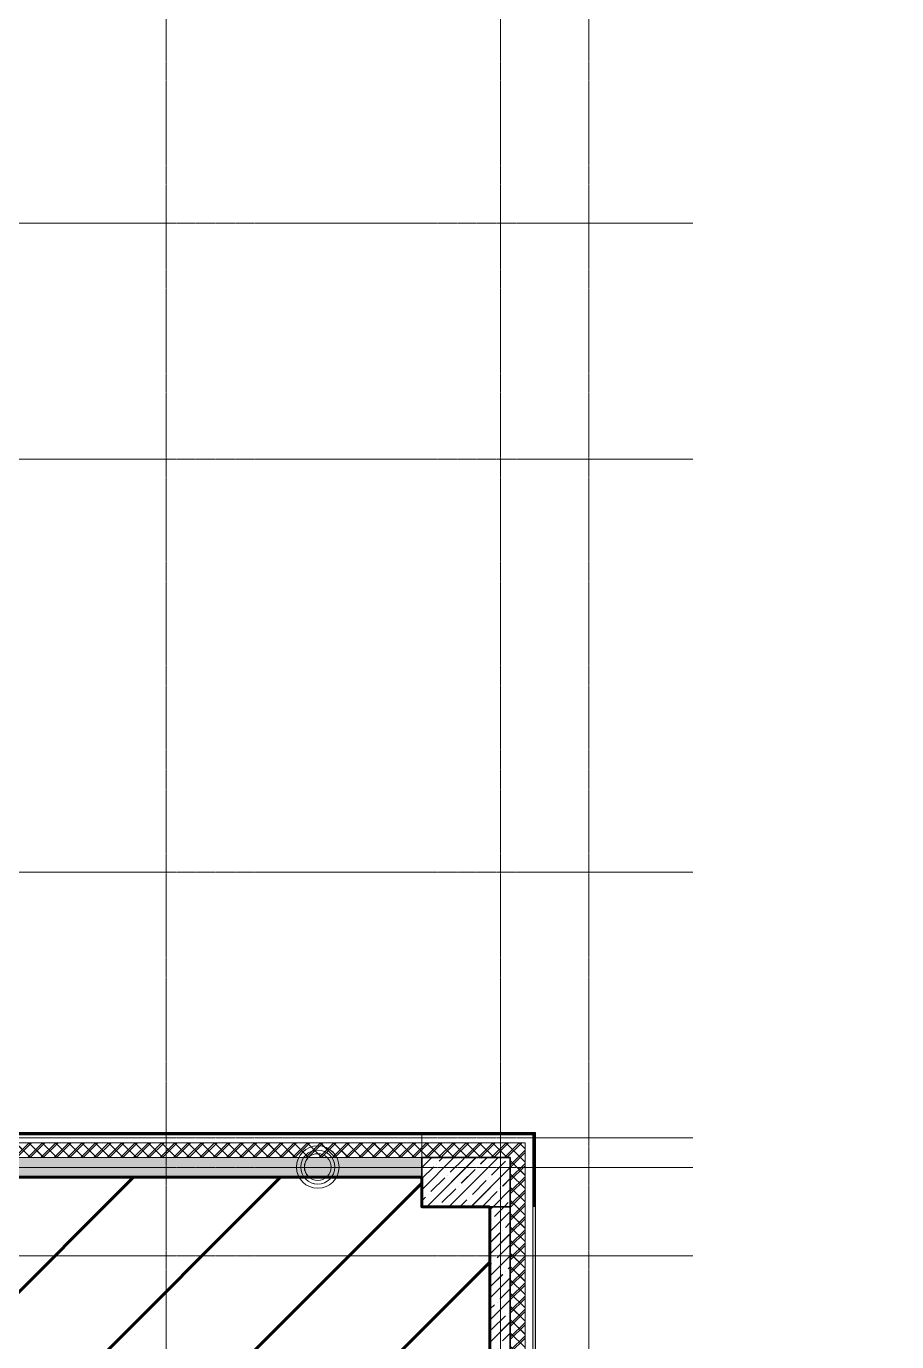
# Model space of a CAD drawing. Header units: millimetres. Extents: x 470010 to 1231400, y -134005 to 421770.
# Drawn here: x 695652 to 704503, y -68983 to -55611 of the extents above; entities that cross this region are included whole.
import ezdxf
from ezdxf.enums import TextEntityAlignment as Align

# ---------------------------------------------------------------- set-up
doc = ezdxf.new("R2010")
doc.units = ezdxf.units.MM
for name, pattern in [('CENTER2', [28.575, 19.05, -3.175, 3.175, -3.175]), ('DASHED', [19.05, 12.7, -6.35]), ('HIDDEN2', [4.7625, 3.175, -1.5875])]:
    doc.linetypes.add(name, pattern=pattern)
doc.layers.get('Defpoints').update_dxf_attribs({"color": 140})
for name, color, linetype, lineweight in [('0) шп потолок', 3, 'Continuous', 60), ('АР_Колонны', 70, 'Continuous', 30), ('АР_Стены ЖБ', 7, 'Continuous', 35), ('АР_Стены ПЕНОблок', 52, 'Continuous', 20), ('АР_Тонкая', 254, 'Continuous', 5), ('АР_Утеплитель', 31, 'Continuous', 0), ('АР_Штриховка', 8, 'Continuous', 0)]:
    doc.layers.add(name, color=color, linetype=linetype, lineweight=lineweight)
doc.layers.add('АР_Делит', color=120, linetype='Continuous', lineweight=0, plot=False)
doc.layers.add('РД_Оси_100', color=7, linetype='Continuous', lineweight=0, true_color=0x525252)
doc.styles.add('style1', font='ARIALN.TTF')

# ---------------------------------------------------------------- blocks, each defined once
blk = doc.blocks.new('СОШ_2200_АР_ОСИ_М100_28.05.24')
at = {"layer": 'АР_Делит', "color": 251, "linetype": 'DASHED', "true_color": 0x636466}
blk.add_lwpolyline([(114955, 135155), (114955, -355), (93595.036, -355), (93595.036, 13855), (94145, 13855), (94145, 68320), (66055, 68320), (66055, 13857.73), (83455, 13857.73), (83455, -355), (45245, -355), (45245, 13145), (44695, 13145), (44695, 26755), (45245, 26755), (45245, 68320), (20455, 68320), (20455, 26755), (27955, 26755), (27955, 13145), (-355, 13145), (-355, 100855)], dxfattribs=at)
at = {"layer": 'РД_Оси_100', "color": 251, "linetype": 'CENTER2', "true_color": 0x636466}
for p, q in [((24200, -6155), (24200, 139938.679)), ((27600, -6155), (27600, 139938.679)), ((29555, 36000), (-5954.958, 36000)), ((29555, 33600), (-5954.958, 33600)), ((29555, 29400), (-5954.958, 29400))]:
    blk.add_line(p, q, dxfattribs=at)
for points in [[(28500, -6155), (28500, 139938.679)], [(29555, 26700), (-5454.958, 26700), (-5954.958, 26850)], [(29555, 26400), (-5454.958, 26400), (-5954.958, 26250)], [(29555, 25500), (-5954.958, 25500)]]:
    blk.add_lwpolyline(points, dxfattribs=at)
blk = doc.blocks.new('A$C9108343f')
at = {"layer": 'АР_Штриховка', "linetype": 'Continuous', "lineweight": 0, "true_color": 0x000000}
h = blk.add_hatch(dxfattribs=at)
h.set_pattern_fill('_U', color=18, style=0, pattern_type=0)
h.set_pattern_definition([(360, (-63444.0831, -115658.2497), (2e-13, 1), [])])
h.paths.add_polyline_path([(27610, 33510), (27585, 33485), (33955, 33485), (33955, 33510)], flags=0)
h = blk.add_hatch(dxfattribs=at)
h.set_pattern_fill('_U', color=18, angle=-360, style=0, pattern_type=0)
h.set_pattern_definition([(2e-12, (-63444.0831, -115658.2497), (-3e-14, 1), [])])
h.paths.add_polyline_path([(33955, 33510), (33955, 33485), (35085, 33485), (35110, 33510)], flags=0)
h = blk.add_hatch(dxfattribs=at)
h.set_pattern_fill('_U', color=18, angle=-360, style=0, pattern_type=0)
h.set_pattern_definition([(360, (-63444.0831, -115658.2497), (4e-17, 1), [])])
h.paths.add_polyline_path([(35110, 33510), (35085, 33485), (35085, 32755), (35110, 32755)], flags=0)
h = blk.add_hatch(dxfattribs=at)
h.set_pattern_fill('ANSI37', color=18, scale=30, style=0)
h.set_pattern_definition([(45, (-63444.08, -115658.25), (-67.35192, 67.35192), []), (135, (-63444.08, -115658.25), (-67.35192, -67.35192), [])])
h.paths.add_polyline_path([(27505, 33405), (27355, 33255), (33955, 33255), (33955, 33405)], flags=0)
h = blk.add_hatch(dxfattribs=at)
h.set_pattern_fill('ANSI37', color=18, scale=30, angle=-360, style=0)
h.set_pattern_definition([(45, (-63444.08, -115658.25), (-67.35192, 67.35192), []), (135, (-63444.08, -115658.25), (-67.35192, -67.35192), [])])
h.paths.add_polyline_path([(33955, 33405), (33955, 33255), (34855, 33255), (35005, 33405)], flags=0)
h = blk.add_hatch(dxfattribs=at)
h.set_pattern_fill('ANSI37', color=18, scale=30, angle=-360, style=0)
h.set_pattern_definition([(45, (-63444.08, -115658.25), (-67.35192, 67.35192), []), (135, (-63444.08, -115658.25), (-67.35192, -67.35192), [])])
h.paths.add_polyline_path([(35005, 33405), (34855, 33255), (34855, 32755), (35005, 32755)], flags=0)
h = blk.add_hatch(dxfattribs=at)
h.set_pattern_fill('AR-CONC', color=18, style=0)
h.set_pattern_definition([(50, (-63444.08, -115658.25), (182.18467, -15.93909), [19.05, -209.55]), (355, (-63444.08, -115658.25), (-35.24342, 191.05685), [15.24, -167.64058]), (100.45144, (-63428.9, -115659.58), (146.94125, 175.11775), [16.19, -178.09024]), (46.1842, (-63444.08, -115607.45), (271.07904, -42.04233), [28.575, -314.325]), (96.63556, (-63421.5, -115610.95), (237.40413, 247.42612), [24.28502, -267.1356]), (351.18415, (-63444.08, -115607.45), (237.40413, 247.42612), [22.85997, -251.45973]), (21, (-63418.68, -115620.15), (151.61439, -102.2652), [19.05, -209.55]), (326, (-63418.68, -115620.15), (61.80203, 184.18797), [15.24, -167.64]), (71.45144, (-63406.05, -115628.67), (213.41642, 81.92277), [16.19, -178.08994]), (37.5, (-63444.08, -115658.25), (3.088603, 84.55504), [0, -165.608, 0, -170.18, 0, -168.275]), (7.5, (-63444.08, -115658.25), (66.819663, 100.180575), [0, -97.028, 0, -161.798, 0, -64.135]), (327.5, (-63500.725, -115658.25), (135.590595, -5.728744), [0, -63.5, 0, -198.12, 0, -262.89]), (317.5, (-63526.13, -115658.25), (148.12918, 25.42649), [0, -82.55, 0, -131.572, 0, -186.69])])
h.paths.add_polyline_path([(27355, 33255), (27355, 33055), (33955, 33055), (33955, 33255)], flags=0)
h = blk.add_hatch(dxfattribs=at)
h.set_pattern_fill('ANSI37', color=18, scale=30, angle=-360, style=0)
h.set_pattern_definition([(45, (-63444.08, -115658.25), (-67.35192, 67.35192), []), (135, (-63444.08, -115658.25), (-67.35192, -67.35192), [])])
h.paths.add_polyline_path([(35005, 32755), (34855, 32755), (34855, 20155), (35005, 20005)], flags=0)
h = blk.add_hatch(dxfattribs=at)
h.set_pattern_fill('_U', color=18, angle=-360, style=0, pattern_type=0)
h.set_pattern_definition([(7e-12, (-63444.0831, -115658.2497), (4e-17, 1), [])])
h.paths.add_polyline_path([(35110, 32755), (35085, 32755), (35085, 19925), (35110, 19900)], flags=0)
at = {"layer": '0) шп потолок'}
for points in [[(29475, 32155), (29475, 33055), (33955, 33055)], [(33955, 33055), (33955, 32755), (34645, 32755)], [(34645, 32755), (34645, 32155)], [(34645, 32155), (34645, 28455)]]:
    blk.add_lwpolyline(points, dxfattribs=at)
at = {"layer": 'АР_Делит', "color": 18, "true_color": 0x000000}
for radius in [216, 173, 136]:
    blk.add_circle((32897, 33158), radius, dxfattribs=at)
at = {"layer": 'АР_Колонны', "color": 18, "linetype": 'HIDDEN2', "lineweight": 25, "true_color": 0x000000}
for p, q in [((33955, 33255), (34855, 33255)), ((33955, 32755), (33955, 33255)), ((34855, 33255), (34855, 32755)), ((34855, 32755), (33955, 32755))]:
    blk.add_line(p, q, dxfattribs=at)
at = {"layer": 'АР_Колонны', "color": 18, "linetype": 'Continuous', "lineweight": 15, "true_color": 0x000000}
for p, q in [((33955, 33255), (33955, 32755)), ((34855, 33255), (33955, 33255)), ((34855, 33255), (33955, 33255)), ((33955, 33255), (33955, 32755)), ((34855, 32755), (34855, 33255)), ((34855, 32755), (34855, 33255)), ((33955, 32755), (34855, 32755)), ((33955, 32755), (34855, 32755))]:
    blk.add_line(p, q, dxfattribs=at)
at = {"layer": 'АР_Стены ЖБ', "color": 18, "linetype": 'Continuous', "lineweight": 30, "true_color": 0x000000}
for p, q in [((34855, 33255), (33955, 33255)), ((33955, 33255), (33955, 32755)), ((34855, 32755), (34855, 33255)), ((33955, 32755), (34855, 32755))]:
    blk.add_line(p, q, dxfattribs=at)
at = {"layer": 'АР_Стены ЖБ', "color": 18, "linetype": 'Continuous', "lineweight": 35, "true_color": 0x000000}
for p, q in [((34855, 32755), (34655, 32755)), ((34655, 32755), (34655, 28455)), ((34855, 28455), (34855, 32755))]:
    blk.add_line(p, q, dxfattribs=at)
at = {"layer": 'АР_Стены ПЕНОблок', "color": 18, "linetype": 'Continuous', "lineweight": 20, "true_color": 0x000000}
for p, q in [((33955, 33255), (27355, 33255)), ((33955, 33055), (33955, 33255)), ((27355, 33055), (33955, 33055))]:
    blk.add_line(p, q, dxfattribs=at)
at = {"layer": 'АР_Тонкая', "color": 18, "linetype": 'Continuous', "lineweight": 5, "true_color": 0x000000}
for p, q in [((33955, 33485), (27585, 33485)), ((27585, 33485), (33955, 33485)), ((33955, 33510), (27610, 33510)), ((33955, 33485), (33955, 33510)), ((33955, 33510), (33955, 33485)), ((35110, 33510), (33955, 33510)), ((33955, 33405), (33955, 33485)), ((33955, 33485), (33955, 33405)), ((35085, 33485), (33955, 33485)), ((33955, 33485), (35085, 33485)), ((35085, 32755), (35085, 33485)), ((35085, 33485), (35085, 32755)), ((35110, 32755), (35110, 33510)), ((27505, 33405), (33955, 33405)), ((33955, 33405), (35005, 33405)), ((35005, 33405), (35005, 32755)), ((35005, 32755), (35005, 20005)), ((35085, 19925), (35085, 32755)), ((35085, 32755), (35085, 19925)), ((35110, 19900), (35110, 32755))]:
    blk.add_line(p, q, dxfattribs=at)
at = {"layer": 'АР_Утеплитель', "color": 18, "linetype": 'Continuous', "lineweight": 0, "true_color": 0x000000}
for p, q in [((33955, 33405), (27505, 33405)), ((33955, 33255), (33955, 33405)), ((33955, 33405), (33955, 33255)), ((35005, 33405), (33955, 33405)), ((35005, 32755), (35005, 33405)), ((27355, 33255), (33955, 33255)), ((33955, 33255), (34855, 33255)), ((34855, 33255), (34855, 32755)), ((34855, 32755), (34855, 20155)), ((35005, 20005), (35005, 32755))]:
    blk.add_line(p, q, dxfattribs=at)
at = {"layer": 'АР_Штриховка', "color": 18, "linetype": 'Continuous', "lineweight": 5, "true_color": 0x000000}
for p, q in [((33955, 33153), (34057, 33255)), ((33955, 32928), (34282, 33255)), ((34006, 32755), (34506, 33255)), ((34104, 33189), (34104, 33189)), ((34132, 33218), (34169, 33255)), ((34231, 32755), (34731, 33255)), ((34244, 33105), (34385, 33246)), ((34553, 33189), (34618, 33255)), ((34665, 33077), (34806, 33218)), ((34834, 33246), (34834, 33246)), ((33955, 33041), (34076, 33161)), ((34048, 32909), (34188, 33049)), ((34216, 33077), (34216, 33077)), ((34357, 32993), (34497, 33133)), ((34455, 32755), (34855, 33155)), ((34525, 33161), (34525, 33161)), ((34637, 33049), (34637, 33049)), ((34777, 32965), (34855, 33042)), ((34160, 32797), (34300, 32937)), ((34328, 32965), (34328, 32965)), ((34469, 32881), (34609, 33021)), ((34581, 32769), (34721, 32909)), ((34680, 32755), (34855, 32930)), ((34749, 32937), (34749, 32937)), ((33955, 32816), (33992, 32853)), ((34020, 32881), (34020, 32881)), ((34132, 32769), (34132, 32769)), ((34343, 32755), (34413, 32825)), ((34441, 32853), (34441, 32853)), ((34792, 32755), (34834, 32797)), ((34655, 32730), (34680, 32755)), ((34655, 32506), (34855, 32706)), ((34665, 32628), (34665, 32628)), ((34693, 32656), (34792, 32755)), ((34777, 32516), (34777, 32516)), ((34806, 32544), (34855, 32593)), ((34655, 32393), (34749, 32488)), ((34655, 32281), (34855, 32481)), ((34721, 32235), (34855, 32369)), ((34655, 32057), (34855, 32257)), ((34655, 32169), (34665, 32179)), ((34693, 32207), (34693, 32207)), ((34806, 32095), (34806, 32095)), ((34834, 32123), (34855, 32144)), ((34655, 31944), (34777, 32067)), ((34655, 31832), (34855, 32032)), ((34749, 31814), (34855, 31920)), ((34655, 31608), (34855, 31808)), ((34655, 31720), (34693, 31758)), ((34721, 31786), (34721, 31786)), ((34655, 31383), (34855, 31583)), ((34665, 31506), (34806, 31646)), ((34834, 31674), (34834, 31674)), ((34777, 31393), (34855, 31471))]:
    blk.add_line(p, q, dxfattribs=at)
at = {"layer": 'РД_Оси_100'}
blk.add_blockref('СОШ_2200_АР_ОСИ_М100_28.05.24', (7155, 6755), dxfattribs=at)
at = {"layer": 'Defpoints', "color": 18, "true_color": 0x000000, "style": 'style1'}
for p in [(143949, 316089), (143975, 281640), (143890, 273245), (143840, 264277), (143968, 254892), (12252, 104178), (12383, 96023)]:
    blk.add_attdef('АР-ПОМЕЩЕНИЕ:НАИМЕНОВАНИЕ', text='', height=100, dxfattribs=at).set_placement(p, align=Align.MIDDLE)
at = {"layer": 'Defpoints', "color": 18, "true_color": 0x000000, "style": 'style1', "flags": 8}
for p in [(143951, 279099), (143848, 269251), (143875, 260094), (144050, 250825), (163419, 238153), (155897, 237966), (183037, 237966), (143343, 237876)]:
    blk.add_attdef('АР-ПОМЕЩЕНИЕ:НАИМЕНОВАНИЕ', text='', height=100, dxfattribs=at).set_placement(p, align=Align.MIDDLE)

msp = doc.modelspace()

# ---------------------------------------------------------------- hatches: boundary and pattern name
at = {"layer": '0) шп потолок'}
h = msp.add_hatch(dxfattribs=at)
h.set_pattern_fill('ANSI31', color=3, scale=333)
h.paths.add_polyline_path([(700363.966, -68211.242), (700363.966, -67611.242), (699673.57, -67611.242), (699673.57, -67311.242), (695193.57, -67311.242), (695193.57, -68210.434), (694903.511, -68210.544), (693273.563, -68211.166), (693073.563, -68211.242), (692873.57, -68211.242), (691173.57, -68211.242), (684173.57, -68211.242), (684173.57, -68011.242), (684173.57, -65811.242), (684173.57, -65611.242), (684173.57, -64311.242), (684173.57, -59911.242), (684823.57, -59911.242), (684823.57, -59691.242), (685063.57, -59691.242), (685063.57, -57531.242), (684493.57, -57531.242), (684493.57, -54921.242), (681503.566, -54921.242), (681503.566, -57531.242), (680783.57, -57531.242), (680783.57, -58211.242), (680783.57, -58511.242), (680783.57, -61411.242), (680783.57, -61911.242), (680783.57, -62811.242), (680783.57, -66801.242), (680773.57, -67021.242), (679573.57, -67021.242), (672993.57, -67021.242), (672993.57, -67611.257), (672973.57, -67597.767), (672973.57, -70161.242), (672993.57, -70161.242), (672993.57, -70351.242), (673213.57, -70351.242), (673213.57, -70701.242), (679573.57, -70701.242), (679573.57, -70421.242), (680773.57, -70421.242), (680774.132, -70421.242), (680774.132, -70734.234), (680773.57, -70734.796), (680773.57, -72201.242), (682173.57, -72201.242), (684173.57, -72201.242), (684173.57, -72168.693), (698794.179, -72168.693), (698794.179, -71911.242), (699673.57, -71911.242), (699673.57, -71911.242), (700363.966, -71911.242)])
h.paths.add_polyline_path([(684404.826, -59899.073), (684791.115, -59899.073), (684791.115, -59598.459), (684404.826, -59598.459)], flags=24)
at = {"layer": 'АР_Штриховка', "linetype": 'Continuous', "lineweight": 0, "true_color": 0x000000}
h = msp.add_hatch(dxfattribs=at)
h.set_pattern_fill('_U', color=18, style=0, pattern_type=0)
h.set_pattern_definition([(360, (602274.5291, -216024.4918), (2e-13, 1), [])])
h.paths.add_polyline_path([(693328.57, -66856.242), (693303.57, -66881.242), (699673.57, -66881.242), (699673.57, -66856.242)], flags=0)
h = msp.add_hatch(dxfattribs=at)
h.set_pattern_fill('_U', color=18, angle=-360, style=0, pattern_type=0)
h.set_pattern_definition([(2e-12, (602274.5291, -216024.4918), (-3e-14, 1), [])])
h.paths.add_polyline_path([(699673.57, -66856.242), (699673.57, -66881.242), (700803.57, -66881.242), (700828.57, -66856.242)], flags=0)
h = msp.add_hatch(dxfattribs=at)
h.set_pattern_fill('_U', color=18, angle=-360, style=0, pattern_type=0)
h.set_pattern_definition([(360, (602274.5291, -216024.4918), (4e-17, 1), [])])
h.paths.add_polyline_path([(700828.57, -66856.242), (700803.57, -66881.242), (700803.57, -67611.242), (700828.57, -67611.242)], flags=0)
h = msp.add_hatch(dxfattribs=at)
h.set_pattern_fill('ANSI37', color=18, scale=30, style=0)
h.set_pattern_definition([(45, (602274.53, -216024.49), (-67.35192, 67.35192), []), (135, (602274.53, -216024.49), (-67.35192, -67.35192), [])])
h.paths.add_polyline_path([(693223.57, -66961.242), (693073.57, -67111.242), (699673.57, -67111.242), (699673.57, -66961.242)], flags=0)
h = msp.add_hatch(dxfattribs=at)
h.set_pattern_fill('ANSI37', color=18, scale=30, angle=-360, style=0)
h.set_pattern_definition([(45, (602274.53, -216024.49), (-67.35192, 67.35192), []), (135, (602274.53, -216024.49), (-67.35192, -67.35192), [])])
h.paths.add_polyline_path([(699673.57, -66961.242), (699673.57, -67111.242), (700573.57, -67111.242), (700723.57, -66961.242)], flags=0)
h = msp.add_hatch(dxfattribs=at)
h.set_pattern_fill('ANSI37', color=18, scale=30, angle=-360, style=0)
h.set_pattern_definition([(45, (602274.53, -216024.49), (-67.35192, 67.35192), []), (135, (602274.53, -216024.49), (-67.35192, -67.35192), [])])
h.paths.add_polyline_path([(700723.57, -66961.242), (700573.57, -67111.242), (700573.57, -67611.242), (700723.57, -67611.242)], flags=0)
h = msp.add_hatch(dxfattribs=at)
h.set_pattern_fill('AR-CONC', color=18, style=0)
h.set_pattern_definition([(50, (602274.53, -216024.49), (182.18467, -15.93909), [19.05, -209.55]), (355, (602274.53, -216024.5), (-35.24342, 191.05685), [15.24, -167.64058]), (100.45144, (602289.71, -216025.82), (146.94125, 175.11775), [16.19, -178.09024]), (46.1842, (602274.53, -215973.7), (271.07904, -42.04233), [28.575, -314.325]), (96.63556, (602297.12, -215977.2), (237.40413, 247.42612), [24.28502, -267.1356]), (351.18415, (602274.53, -215973.7), (237.40413, 247.42612), [22.85997, -251.45973]), (21, (602299.93, -215986.39), (151.61439, -102.2652), [19.05, -209.55]), (326, (602299.93, -215986.4), (61.80203, 184.18797), [15.24, -167.64]), (71.45144, (602312.56, -215994.91), (213.41642, 81.92277), [16.19, -178.08994]), (37.5, (602274.53, -216024.49), (3.088603, 84.55504), [0, -165.608, 0, -170.18, 0, -168.275]), (7.5, (602274.53, -216024.49), (66.819663, 100.180575), [0, -97.028, 0, -161.798, 0, -64.135]), (327.5, (602217.89, -216024.49), (135.590595, -5.728744), [0, -63.5, 0, -198.12, 0, -262.89]), (317.5, (602192.49, -216024.49), (148.12918, 25.42649), [0, -82.55, 0, -131.572, 0, -186.69])])
h.paths.add_polyline_path([(693073.57, -67111.242), (693073.57, -67311.242), (699673.57, -67311.242), (699673.57, -67111.242)], flags=0)
h = msp.add_hatch(dxfattribs=at)
h.set_pattern_fill('ANSI37', color=18, scale=30, angle=-360, style=0)
h.set_pattern_definition([(45, (602274.53, -216024.49), (-67.35192, 67.35192), []), (135, (602274.53, -216024.49), (-67.35192, -67.35192), [])])
h.paths.add_polyline_path([(700723.57, -67611.242), (700573.57, -67611.242), (700573.57, -80211.242), (700723.57, -80361.242)], flags=0)
h = msp.add_hatch(dxfattribs=at)
h.set_pattern_fill('_U', color=18, angle=-360, style=0, pattern_type=0)
h.set_pattern_definition([(7e-12, (602274.5291, -216024.4918), (4e-17, 1), [])])
h.paths.add_polyline_path([(700828.57, -67611.242), (700803.57, -67611.242), (700803.57, -80441.242), (700828.57, -80466.242)], flags=0)

# ---------------------------------------------------------------- linework, layer by layer
at = {"layer": '0) шп потолок'}
for points in [[(695193.57, -68211.242), (695193.57, -67311.242), (699673.57, -67311.242)], [(699673.57, -67311.242), (699673.57, -67611.242), (700363.966, -67611.242)], [(700363.966, -67611.242), (700363.966, -68211.242)], [(700363.966, -68211.242), (700363.966, -71911.242)]]:
    msp.add_lwpolyline(points, dxfattribs=at)
at = {"layer": 'АР_Делит', "color": 18, "true_color": 0x000000}
for radius in [216.336, 173.036, 136.212]:
    msp.add_circle((698615.489, -67207.855), radius, dxfattribs=at)
at = {"layer": 'АР_Колонны', "color": 18, "linetype": 'HIDDEN2', "lineweight": 25, "true_color": 0x000000}
for p, q in [((699673.57, -67111.242), (700573.57, -67111.242)), ((699673.57, -67611.242), (699673.57, -67111.242)), ((700573.57, -67111.242), (700573.57, -67611.242)), ((700573.57, -67611.242), (699673.57, -67611.242))]:
    msp.add_line(p, q, dxfattribs=at)
at = {"layer": 'АР_Колонны', "color": 18, "linetype": 'Continuous', "lineweight": 15, "true_color": 0x000000}
for p, q in [((699673.57, -67111.242), (699673.57, -67611.242)), ((700573.57, -67111.242), (699673.57, -67111.242)), ((700573.57, -67111.242), (699673.57, -67111.242)), ((699673.57, -67111.242), (699673.57, -67611.242)), ((700573.57, -67611.242), (700573.57, -67111.242)), ((700573.57, -67611.242), (700573.57, -67111.242)), ((699673.57, -67611.242), (700573.57, -67611.242)), ((699673.57, -67611.242), (700573.57, -67611.242))]:
    msp.add_line(p, q, dxfattribs=at)
at = {"layer": 'АР_Стены ЖБ', "color": 18, "linetype": 'Continuous', "lineweight": 30, "true_color": 0x000000}
for p, q in [((700573.57, -67111.242), (699673.57, -67111.242)), ((699673.57, -67111.242), (699673.57, -67611.242)), ((700573.57, -67611.242), (700573.57, -67111.242)), ((699673.57, -67611.242), (700573.57, -67611.242))]:
    msp.add_line(p, q, dxfattribs=at)
at = {"layer": 'АР_Стены ЖБ', "color": 18, "linetype": 'Continuous', "lineweight": 35, "true_color": 0x000000}
for p, q in [((700573.57, -67611.242), (700373.57, -67611.242)), ((700373.57, -67611.242), (700373.57, -71911.242)), ((700573.57, -71911.242), (700573.57, -67611.242))]:
    msp.add_line(p, q, dxfattribs=at)
at = {"layer": 'АР_Стены ПЕНОблок', "color": 18, "linetype": 'Continuous', "lineweight": 20, "true_color": 0x000000}
for p, q in [((699673.57, -67111.242), (693073.57, -67111.242)), ((699673.57, -67311.242), (699673.57, -67111.242)), ((693073.57, -67311.242), (699673.57, -67311.242))]:
    msp.add_line(p, q, dxfattribs=at)
at = {"layer": 'АР_Тонкая', "color": 18, "linetype": 'Continuous', "lineweight": 5, "true_color": 0x000000}
for p, q in [((699673.57, -66856.242), (693328.57, -66856.242)), ((699673.57, -66881.242), (699673.57, -66856.242)), ((699673.57, -66856.242), (699673.57, -66881.242)), ((700828.57, -66856.242), (699673.57, -66856.242)), ((700828.57, -67611.242), (700828.57, -66856.242)), ((693223.57, -66961.242), (699673.57, -66961.242)), ((699673.57, -66881.242), (693303.57, -66881.242)), ((693303.57, -66881.242), (699673.57, -66881.242)), ((699673.57, -66961.242), (699673.57, -66881.242)), ((699673.57, -66881.242), (699673.57, -66961.242)), ((700803.57, -66881.242), (699673.57, -66881.242)), ((699673.57, -66881.242), (700803.57, -66881.242)), ((699673.57, -66961.242), (700723.57, -66961.242)), ((700723.57, -66961.242), (700723.57, -67611.242)), ((700803.57, -67611.242), (700803.57, -66881.242)), ((700803.57, -66881.242), (700803.57, -67611.242)), ((700723.57, -67611.242), (700723.57, -80361.242)), ((700803.57, -80441.242), (700803.57, -67611.242)), ((700803.57, -67611.242), (700803.57, -80441.242)), ((700828.57, -80466.242), (700828.57, -67611.242))]:
    msp.add_line(p, q, dxfattribs=at)
at = {"layer": 'АР_Утеплитель', "color": 18, "linetype": 'Continuous', "lineweight": 0, "true_color": 0x000000}
for p, q in [((699673.57, -66961.242), (693223.57, -66961.242)), ((699673.57, -67111.242), (699673.57, -66961.242)), ((699673.57, -66961.242), (699673.57, -67111.242)), ((700723.57, -66961.242), (699673.57, -66961.242)), ((700723.57, -67611.242), (700723.57, -66961.242)), ((693073.57, -67111.242), (699673.57, -67111.242)), ((699673.57, -67111.242), (700573.57, -67111.242)), ((700573.57, -67111.242), (700573.57, -67611.242)), ((700573.57, -67611.242), (700573.57, -80211.242)), ((700723.57, -80361.242), (700723.57, -67611.242))]:
    msp.add_line(p, q, dxfattribs=at)
at = {"layer": 'АР_Штриховка', "color": 18, "linetype": 'Continuous', "lineweight": 5, "true_color": 0x000000}
for p, q in [((699673.57, -67213.485), (699775.813, -67111.242)), ((699673.57, -67437.991), (700000.319, -67111.242)), ((699724.825, -67611.242), (700224.825, -67111.242)), ((699850.625, -67148.683), (699888.066, -67111.242)), ((699949.332, -67611.242), (700449.332, -67111.242)), ((699962.878, -67260.936), (700103.194, -67120.62)), ((700271.574, -67176.747), (700337.079, -67111.242)), ((699673.57, -67325.738), (699794.498, -67204.81)), ((700075.131, -67373.19), (700215.447, -67232.873)), ((700173.838, -67611.242), (700573.57, -67211.51)), ((700383.827, -67289), (700524.144, -67148.683)), ((699766.435, -67457.38), (699906.751, -67317.063)), ((700187.384, -67485.443), (700327.701, -67345.126)), ((700496.08, -67401.253), (700573.57, -67323.764)), ((699673.57, -67550.244), (699710.308, -67513.506)), ((699878.688, -67569.633), (700019.004, -67429.316)), ((700299.637, -67597.696), (700439.954, -67457.38)), ((700398.345, -67611.242), (700573.57, -67436.017)), ((700061.585, -67611.242), (700131.258, -67541.569)), ((700373.57, -67636.017), (700398.345, -67611.242)), ((700373.57, -67860.523), (700573.57, -67660.523)), ((700411.891, -67709.949), (700510.598, -67611.242)), ((700510.598, -67611.242), (700552.207, -67569.633)), ((700524.144, -67822.203), (700573.57, -67772.776)), ((700373.57, -67972.776), (700468.017, -67878.329)), ((700373.57, -68085.03), (700573.57, -67885.03)), ((700439.954, -68130.899), (700573.57, -67997.283)), ((700373.57, -68309.536), (700573.57, -68109.536)), ((700373.57, -68197.283), (700383.827, -68187.025)), ((700373.57, -68421.789), (700496.08, -68299.279)), ((700552.207, -68243.152), (700573.57, -68221.789)), ((700373.57, -68534.042), (700573.57, -68334.042)), ((700468.017, -68551.848), (700573.57, -68446.296)), ((700373.57, -68758.549), (700573.57, -68558.549)), ((700373.57, -68646.296), (700411.891, -68607.975)), ((700383.827, -68860.545), (700524.144, -68720.228)), ((700373.57, -68983.055), (700573.57, -68783.055)), ((700496.08, -68972.798), (700573.57, -68895.308))]:
    msp.add_line(p, q, dxfattribs=at)

# ---------------------------------------------------------------- block references
msp.add_blockref('A$C9108343f', (665718.612, -100366.242))
at = {"layer": 'РД_Оси_100'}
msp.add_blockref('СОШ_2200_АР_ОСИ_М100_28.05.24', (672873.57, -93611.242), dxfattribs=at)

doc.saveas('drawing.dxf')
